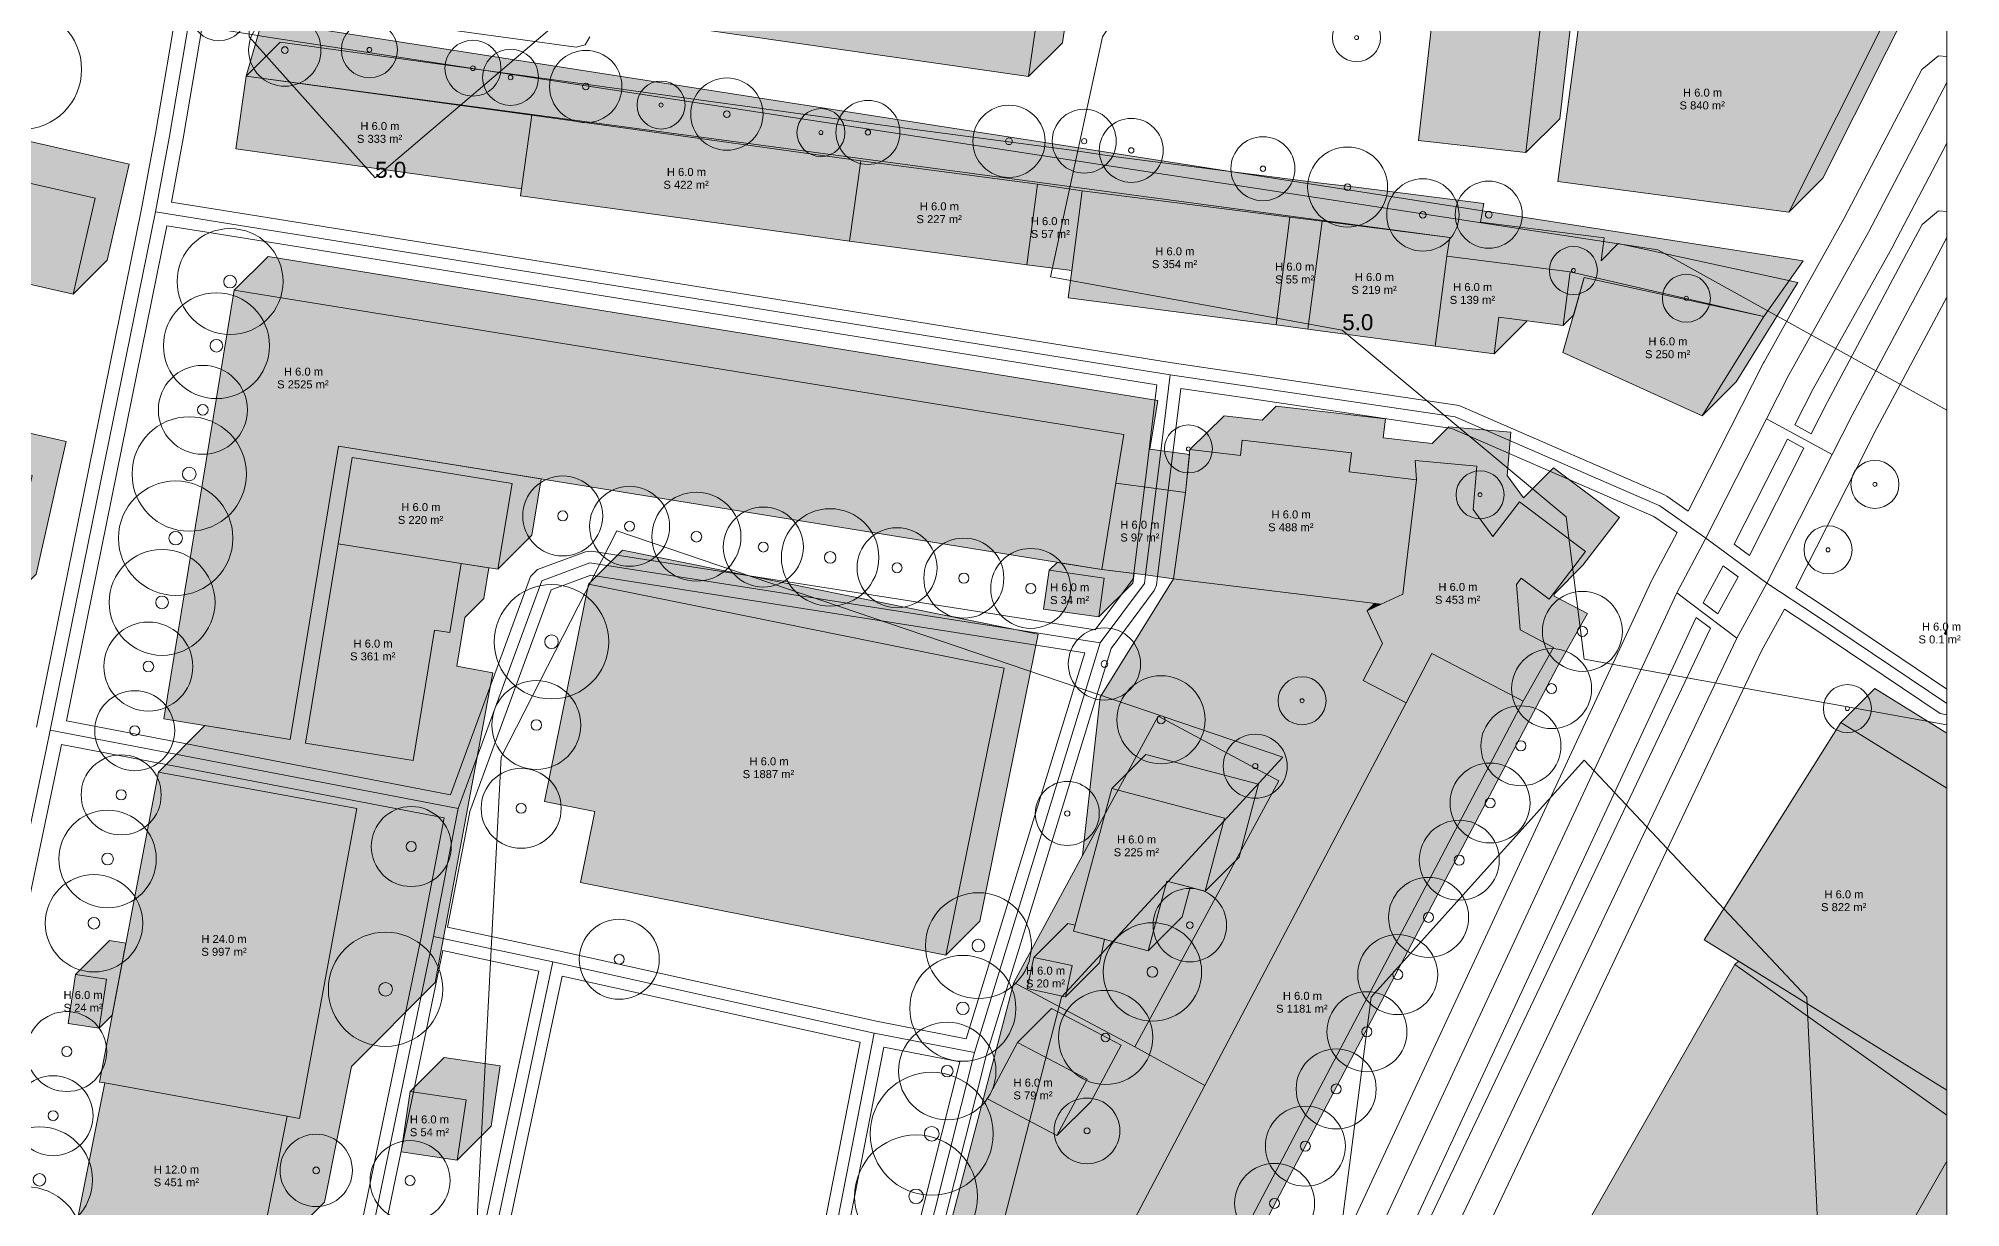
# Model space of a CAD drawing. Header units: metres. Extents: x -4 to 969, y -5 to 964.
# Drawn here: x 728.4 to 968.6, y 108.8 to 255 of the extents above; entities that cross this region are included whole.
import ezdxf

# ---------------------------------------------------------------- set-up
doc = ezdxf.new("R2010")
doc.units = ezdxf.units.M
doc.header["$MEASUREMENT"] = 0
for name, color, linetype, lineweight, true_color in [('TPX_BUILDING_AREAS_TEXT', 7, 'CONTINUOUS', 0, 0x000000), ('TPX_BUILDING_HEIGHTS_TEXT', 7, 'CONTINUOUS', 0, 0x000000), ('TPX_BUILDINGS', 7, 'CONTINUOUS', 0, 0x000000), ('TPX_BUILDINGS_HATCH', 7, 'CONTINUOUS', 0, 0xf0f0f0), ('TPX_BUILDINGS_SHADOWS_HATCH', 7, 'CONTINUOUS', 0, 0x000000), ('TPX_BUILDINGS_SHADOWS_OUTLINES', 7, 'CONTINUOUS', 0, 0x000000), ('TPX_CONTOUR_LINES_5M', 7, 'CONTINUOUS', 0, 0x969696), ('TPX_CONTOUR_LINES_5M_TEXT', 7, 'CONTINUOUS', 0, 0x000000), ('TPX_FRAME_PROJECT', 7, 'CONTINUOUS', 0, 0x000000), ('TPX_ROADS_AXES', 7, 'CONTINUOUS', 0, 0x323232), ('TPX_ROADS_CONTOURS', 7, 'CONTINUOUS', 0, 0x646464), ('TPX_VEGETATION_GREEN_SPACES', 7, 'CONTINUOUS', 0, 0x58ba48), ('TPX_VEGETATION_GREEN_SPACES_HATCH', 7, 'CONTINUOUS', 0, 0x58ba48), ('TPX_VEGETATION_TREES_INDIVIDUAL', 7, 'CONTINUOUS', 0, 0x136734), ('TPX_WATERWAYS', 7, 'CONTINUOUS', 0, 0x7aafdf)]:
    doc.layers.add(name, color=color, linetype=linetype, lineweight=lineweight, true_color=true_color)
doc.styles.add('TPX_TEXTE', font='arial.ttf')

# ---------------------------------------------------------------- blocks, each defined once
blk = doc.blocks.new('TREETR003_CR040')
at = {"layer": 'TPX_VEGETATION_TREES_INDIVIDUAL'}
for radius in [4, 0.333]:
    blk.add_circle((0, 0, 0.04), radius, dxfattribs=at)
blk = doc.blocks.new('TREETR004_CR046')
at = {"layer": 'TPX_VEGETATION_TREES_INDIVIDUAL'}
for radius in [4.59, 0.417]:
    blk.add_circle((0, 0, 0.04), radius, dxfattribs=at)
blk = doc.blocks.new('TREETR007_CR056')
at = {"layer": 'TPX_VEGETATION_TREES_INDIVIDUAL'}
for radius in [5.56, 0.662]:
    blk.add_circle((0, 0, 0.04), radius, dxfattribs=at)
blk = doc.blocks.new('TREETR003_CR030')
at = {"layer": 'TPX_VEGETATION_TREES_INDIVIDUAL'}
for radius in [3, 0.25]:
    blk.add_circle((0, 0, 0.04), radius, dxfattribs=at)
blk = doc.blocks.new('TREETR006_CR075')
at = {"layer": 'TPX_VEGETATION_TREES_INDIVIDUAL'}
for radius in [7.5, 0.625]:
    blk.add_circle((0, 0, 0.04), radius, dxfattribs=at)
blk = doc.blocks.new('TREETR007_CR061')
at = {"layer": 'TPX_VEGETATION_TREES_INDIVIDUAL'}
for radius in [6.09, 0.725]:
    blk.add_circle((0, 0, 0.04), radius, dxfattribs=at)
blk = doc.blocks.new('TREETR003_CR035')
at = {"layer": 'TPX_VEGETATION_TREES_INDIVIDUAL'}
for radius in [3.5, 0.292]:
    blk.add_circle((0, 0, 0.04), radius, dxfattribs=at)
blk = doc.blocks.new('TREETR006_CR050')
at = {"layer": 'TPX_VEGETATION_TREES_INDIVIDUAL'}
for radius in [5, 0.625]:
    blk.add_circle((0, 0, 0.04), radius, dxfattribs=at)
blk = doc.blocks.new('TREETR004_CR042')
at = {"layer": 'TPX_VEGETATION_TREES_INDIVIDUAL'}
for radius in [4.19, 0.417]:
    blk.add_circle((0, 0, 0.04), radius, dxfattribs=at)
blk = doc.blocks.new('TREETR008_CR066')
at = {"layer": 'TPX_VEGETATION_TREES_INDIVIDUAL'}
for radius in [6.62, 0.788]:
    blk.add_circle((0, 0, 0.04), radius, dxfattribs=at)
blk = doc.blocks.new('TREETR007_CR062')
at = {"layer": 'TPX_VEGETATION_TREES_INDIVIDUAL'}
for radius in [6.15, 0.667]:
    blk.add_circle((0, 0, 0.04), radius, dxfattribs=at)
blk = doc.blocks.new('TREETR004_CR041')
at = {"layer": 'TPX_VEGETATION_TREES_INDIVIDUAL'}
for radius in [4.11, 0.375]:
    blk.add_circle((0, 0, 0.04), radius, dxfattribs=at)
blk = doc.blocks.new('TREETR005_CR059')
at = {"layer": 'TPX_VEGETATION_TREES_INDIVIDUAL'}
for radius in [5.89, 0.542]:
    blk.add_circle((0, 0, 0.04), radius, dxfattribs=at)
blk = doc.blocks.new('TREETR009_CR077')
at = {"layer": 'TPX_VEGETATION_TREES_INDIVIDUAL'}
for radius in [7.68, 0.914]:
    blk.add_circle((0, 0, 0.04), radius, dxfattribs=at)
blk = doc.blocks.new('TREETR009_CR072')
at = {"layer": 'TPX_VEGETATION_TREES_INDIVIDUAL'}
for radius in [7.15, 0.851]:
    blk.add_circle((0, 0, 0.04), radius, dxfattribs=at)
blk = doc.blocks.new('TREETR005_CR055')
at = {"layer": 'TPX_VEGETATION_TREES_INDIVIDUAL'}
for radius in [5.51, 0.5]:
    blk.add_circle((0, 0, 0.04), radius, dxfattribs=at)
blk = doc.blocks.new('TREETR004_CR050')
at = {"layer": 'TPX_VEGETATION_TREES_INDIVIDUAL'}
for radius in [5, 0.417]:
    blk.add_circle((0, 0, 0.04), radius, dxfattribs=at)
blk = doc.blocks.new('TREETR004_CR045')
at = {"layer": 'TPX_VEGETATION_TREES_INDIVIDUAL'}
for radius in [4.52, 0.417]:
    blk.add_circle((0, 0, 0.04), radius, dxfattribs=at)

msp = doc.modelspace()

# ---------------------------------------------------------------- hatches: boundary and pattern name
at = {"layer": 'TPX_BUILDINGS_HATCH'}
for points in [[(806.71, 268.98), (804.96, 257.01), (852.14, 250.19), (856.75, 281.68), (810.2, 288.41), (808.89, 279.47), (813.13, 278.86), (811.58, 268.28), (806.71, 268.98)], [(900.25, 264.46), (899.62, 259.05), (902.78, 258.68), (900.88, 242.21), (914.3, 240.69), (918.54, 277.6), (906.16, 279), (904.43, 263.98), (900.25, 264.46)], [(921.64, 261.99), (918.28, 237.08), (947.15, 233.24), (959.08, 256.99), (952.34, 257.89), (947.56, 258.52), (921.64, 261.99)], [(754.37, 250.23), (753.08, 241.16), (788.8, 236.14), (790.07, 245.35), (754.37, 250.23)], [(788.8, 236.14), (788.67, 235.27), (829.79, 229.6), (831.2, 239.67), (790.07, 245.35), (788.8, 236.14)], [(718.71, 238.82), (715.99, 226.81), (732.78, 223), (735.5, 235.01), (718.71, 238.82)], [(831.2, 239.67), (829.79, 229.6), (851.94, 226.67), (853.27, 236.73), (831.2, 239.67)], [(853.27, 236.73), (851.94, 226.67), (857.56, 225.97), (858.86, 235.92), (853.27, 236.73)], [(857.56, 225.97), (857.11, 222.54), (883.08, 219.17), (884.8, 232.6), (858.86, 235.92), (857.56, 225.97)], [(884.8, 232.6), (883.08, 219.17), (887.07, 218.62), (888.83, 232.12), (884.8, 232.6)], [(888.83, 232.12), (887.07, 218.62), (902.95, 216.5), (904.41, 227.75), (904.79, 230.07), (888.83, 232.12)], [(904.41, 227.75), (902.95, 216.5), (910.35, 215.55), (910.94, 220.12), (918.96, 219.09), (919.83, 225.78), (904.41, 227.75)], [(752.89, 223.48), (744.09, 169.89), (759.89, 167.32), (765.91, 204.01), (861.3, 188.56), (863.08, 199.38), (864.08, 205.45), (752.89, 223.48)], [(921.61, 225.07), (918.94, 215.69), (936.33, 207.78), (944.05, 220.19), (921.61, 225.07)], [(871.76, 198.19), (870.25, 187.42), (896.22, 184.22), (898.93, 185.48), (899.3, 188.7), (900.62, 199.8), (892.24, 200.78), (892.52, 203.17), (878.87, 204.76), (878.64, 202.83), (872.33, 203.56), (871.76, 198.19)], [(767.61, 202.56), (765.89, 191.8), (781.25, 189.32), (785.85, 188.61), (787.62, 199.32), (767.61, 202.56)], [(896.4, 179.32), (893.98, 174.7), (899.33, 171.92), (902.54, 178.05), (913.97, 172.12), (917.77, 178.83), (913.59, 181.01), (913.12, 186.68), (913.73, 187.48), (917.2, 184.87), (921.76, 190.84), (913.52, 197.05), (910.19, 192.69), (907.7, 196.06), (908.19, 201.48), (900.45, 202.18), (900.62, 199.8), (899.3, 188.7), (898.93, 185.48), (896.22, 184.22), (894.48, 183.41), (896.4, 179.32)], [(863.08, 199.38), (861.3, 188.56), (866.79, 187.9), (870.25, 187.42), (871.76, 198.19), (868.12, 198.69), (863.08, 199.38)], [(765.89, 191.8), (761.8, 166.84), (775.23, 164.68), (777.9, 181), (779.84, 180.7), (781.25, 189.32), (765.89, 191.8)], [(854.72, 188.47), (854.04, 183.61), (860.93, 182.64), (861.61, 187.49), (854.72, 188.47)], [(797.16, 186.75), (791.67, 159.56), (797.95, 158.31), (796.16, 149.45), (841.83, 140.34), (849.1, 176.25), (797.16, 186.75)], [(966.9, 181.21), (966.59, 180.54), (966.9, 180.39), (966.9, 181.21)], [(874.19, 124.07), (859.87, 96.8), (871.28, 90.89), (913.97, 172.12), (902.54, 178.05), (899.33, 171.92), (874.19, 124.07)], [(953.67, 169.45), (936.59, 142.27), (966.9, 123.48), (966.9, 161.25), (953.67, 169.45)], [(743.41, 163.24), (736.07, 124.5), (736.7, 124.4), (759.49, 120.23), (761.04, 119.94), (768.23, 158.7), (743.41, 163.24)], [(862.55, 161.21), (857.79, 143.35), (867.11, 140.9), (869.44, 149.62), (874.22, 148.36), (876.66, 157.5), (862.55, 161.21)], [(852.83, 140.08), (852, 136.17), (856.78, 135.15), (857.61, 139.06), (852.83, 140.08)], [(733.05, 137.93), (732.15, 131.81), (736.02, 131.23), (736.93, 137.36), (733.05, 137.93)], [(940.43, 139.17), (912.09, 89.51), (942.58, 72.02), (966.9, 114.62), (966.9, 120.37), (940.43, 139.17)], [(850.78, 129.44), (847.01, 122.4), (855.7, 117.8), (859.47, 124.85), (850.78, 129.44)], [(736.7, 124.4), (732.94, 105.43), (746.94, 102.7), (749.73, 102.15), (755.69, 100.99), (759.49, 120.23), (736.7, 124.4)], [(774.87, 123.31), (773.74, 115.77), (780.75, 114.73), (781.89, 122.27), (774.87, 123.31)], [(966.9, 114.62), (942.58, 72.02), (966.9, 58.85), (966.9, 114.62)]]:
    msp.add_hatch(color=256, dxfattribs=at).paths.add_polyline_path(points)
at = {"layer": 'TPX_BUILDINGS_SHADOWS_HATCH'}
for points in [[(814.44, 292.65), (810.2, 288.41), (856.75, 281.68), (852.14, 250.19), (856.38, 254.43), (860.99, 285.93), (814.44, 292.65)], [(910.4, 283.25), (906.16, 279), (918.54, 277.6), (914.3, 240.69), (918.54, 244.93), (922.79, 281.84), (910.4, 283.25)], [(959.08, 256.99), (947.15, 233.24), (951.4, 237.48), (963.32, 261.24), (966.9, 267.31), (966.9, 270.26), (959.08, 256.99)], [(758.61, 254.48), (754.37, 250.23), (790.07, 245.35), (831.2, 239.67), (853.27, 236.73), (858.86, 235.92), (884.8, 232.6), (888.83, 232.12), (904.79, 230.07), (904.41, 227.75), (919.83, 225.78), (918.96, 219.09), (920.28, 220.41), (921.61, 225.07), (944.05, 220.19), (936.33, 207.78), (940.57, 212.02), (948.29, 224.44), (925.85, 229.32), (923.7, 227.17), (924.07, 230.02), (908.65, 231.99), (909.04, 234.31), (893.07, 236.37), (889.04, 236.84), (863.1, 240.16), (857.52, 240.98), (835.44, 243.91), (794.32, 249.59), (758.61, 254.48)], [(722.96, 243.06), (718.71, 238.82), (735.5, 235.01), (732.78, 223), (737.02, 227.25), (739.74, 239.25), (722.96, 243.06)], [(757.13, 227.72), (752.89, 223.48), (864.08, 205.45), (863.08, 199.38), (868.12, 198.69), (871.76, 198.19), (872.27, 202.95), (867.32, 203.62), (868.32, 209.69), (757.13, 227.72)], [(910.94, 220.12), (910.35, 215.55), (914.47, 219.67), (910.94, 220.12)], [(833.36, 19.06), (830.7, 14), (834.94, 18.24), (851.79, 50.24), (850.64, 50.84), (853.86, 54.07), (875.53, 95.13), (918.21, 176.36), (922.02, 183.07), (917.84, 185.25), (917.82, 185.49), (921.44, 189.11), (926, 195.08), (917.76, 201.29), (913.99, 197.53), (911.95, 200.31), (912.43, 205.72), (904.69, 206.42), (902.58, 204.31), (896.48, 205.03), (896.76, 207.42), (883.11, 209), (881.35, 207.25), (876.58, 207.8), (872.33, 203.56), (878.64, 202.83), (878.87, 204.76), (892.52, 203.17), (892.24, 200.78), (900.62, 199.8), (900.45, 202.18), (908.19, 201.48), (907.7, 196.06), (910.19, 192.69), (913.52, 197.05), (921.76, 190.84), (917.2, 184.87), (913.73, 187.48), (913.12, 186.68), (913.59, 181.01), (917.77, 178.83), (913.97, 172.12), (871.28, 90.89), (849.62, 49.82), (847.37, 50.93), (845.37, 47.13), (847.55, 46), (833.36, 19.06)], [(715.64, 201.7), (711.4, 197.45), (726.23, 194.08), (723.9, 183.75), (728.14, 188), (730.48, 198.32), (730.42, 198.33), (730.46, 198.38), (731.87, 204.57), (720.18, 207.23), (715.94, 202.98), (727.63, 200.33), (726.22, 194.13), (714.53, 196.79), (715.64, 201.7), (715.64, 201.7)], [(749.23, 169.06), (743.41, 163.24), (768.23, 158.7), (761.04, 119.94), (759.49, 120.23), (755.69, 100.99), (764.18, 109.47), (767.53, 126.44), (778.01, 136.92), (785.2, 175.67), (780.71, 176.49), (781.71, 182.56), (784.08, 184.94), (784.71, 188.79), (781.25, 189.32), (779.84, 180.7), (777.9, 181), (775.23, 164.68), (761.8, 166.84), (765.89, 191.8), (767.61, 202.56), (787.62, 199.32), (785.85, 188.61), (790.1, 192.85), (791.26, 199.9), (765.91, 204.01), (759.89, 167.32), (749.23, 169.06)], [(801.4, 190.99), (797.16, 186.75), (849.1, 176.25), (841.83, 140.34), (846.07, 144.59), (853.34, 180.49), (801.4, 190.99)], [(855.71, 189.46), (854.72, 188.47), (861.61, 187.49), (860.93, 182.64), (865.17, 186.88), (865.34, 188.07), (861.3, 188.56), (855.71, 189.46)], [(895.39, 184.32), (894.48, 183.41), (896.22, 184.22), (895.39, 184.32)], [(957.92, 173.7), (953.67, 169.45), (966.9, 161.25), (966.9, 168.13), (957.92, 173.7)], [(866.8, 165.46), (862.55, 161.21), (876.66, 157.5), (874.22, 148.36), (878.46, 152.61), (880.9, 161.75), (866.8, 165.46)], [(868.45, 145.91), (867.11, 140.9), (871.35, 145.14), (872.35, 148.86), (869.44, 149.62), (868.45, 145.91)], [(857.08, 144.32), (852.83, 140.08), (857.61, 139.06), (856.78, 135.15), (861.02, 139.4), (861.65, 142.34), (857.79, 143.35), (857.99, 144.12), (857.08, 144.32)], [(737.29, 142.18), (733.05, 137.93), (736.93, 137.36), (736.02, 131.23), (737.65, 132.86), (739.36, 141.87), (737.29, 142.18)], [(940.87, 139.61), (940.43, 139.17), (966.9, 120.37), (966.9, 123.48), (940.87, 139.61)], [(855.03, 133.69), (850.78, 129.44), (859.47, 124.85), (855.7, 117.8), (859.94, 122.04), (863.71, 129.09), (855.03, 133.69)], [(779.11, 127.56), (774.87, 123.31), (781.89, 122.27), (780.75, 114.73), (784.99, 118.97), (786.13, 126.51), (779.11, 127.56)]]:
    msp.add_hatch(color=256, dxfattribs=at).paths.add_polyline_path(points)
at = {"layer": 'TPX_VEGETATION_GREEN_SPACES_HATCH'}
for points in [[(756.41, 257.34), (754.37, 250.23), (904.79, 230.07), (904.41, 227.75), (919.83, 225.78), (944.05, 220.19), (948.96, 227.16), (763.87, 256.05), (758.39, 257.02), (756.41, 257.34)], [(861.1, 172.62), (858.9, 152.81), (868.34, 170.24), (883.45, 162.17), (865.42, 128.89), (874.19, 124.07), (899.33, 171.92), (893.98, 174.7), (896.4, 179.32), (894.48, 183.41), (896.22, 184.22), (870.25, 187.42), (861.1, 172.62)], [(858.9, 152.81), (850.31, 136.96), (865.42, 128.89), (883.45, 162.17), (868.34, 170.24), (858.9, 152.81)], [(850.31, 136.96), (840.78, 100.54), (853.91, 93.14), (856.76, 98.63), (859.87, 96.8), (874.19, 124.07), (865.42, 128.89), (850.31, 136.96)]]:
    msp.add_hatch(color=256, dxfattribs=at).paths.add_polyline_path(points)

# ---------------------------------------------------------------- linework, layer by layer
at = {"layer": 'TPX_BUILDINGS', "elevation": 0.04}
for points in [[(806.71, 268.98), (804.96, 257.01), (852.14, 250.19), (856.75, 281.68), (810.2, 288.41), (808.89, 279.47), (813.13, 278.86), (811.58, 268.28)], [(900.25, 264.46), (899.62, 259.05), (902.78, 258.68), (900.88, 242.21), (914.3, 240.69), (918.54, 277.6), (906.16, 279), (904.43, 263.98)], [(921.64, 261.99), (918.28, 237.08), (947.15, 233.24), (959.08, 256.99), (952.34, 257.89), (947.56, 258.52)], [(754.37, 250.23), (753.08, 241.16), (788.8, 236.14), (790.07, 245.35)], [(788.8, 236.14), (788.67, 235.27), (829.79, 229.6), (831.2, 239.67), (790.07, 245.35)], [(718.71, 238.82), (715.99, 226.81), (732.78, 223), (735.5, 235.01)], [(831.2, 239.67), (829.79, 229.6), (851.94, 226.67), (853.27, 236.73)], [(853.27, 236.73), (851.94, 226.67), (857.56, 225.97), (858.86, 235.92)], [(857.56, 225.97), (857.11, 222.54), (883.08, 219.17), (884.8, 232.6), (858.86, 235.92)], [(884.8, 232.6), (883.08, 219.17), (887.07, 218.62), (888.83, 232.12)], [(888.83, 232.12), (887.07, 218.62), (902.95, 216.5), (904.41, 227.75), (904.79, 230.07)], [(904.41, 227.75), (902.95, 216.5), (910.35, 215.55), (910.94, 220.12), (918.96, 219.09), (919.83, 225.78)], [(752.89, 223.48), (744.09, 169.89), (759.89, 167.32), (765.91, 204.01), (861.3, 188.56), (863.08, 199.38), (864.08, 205.45)], [(921.61, 225.07), (918.94, 215.69), (936.33, 207.78), (944.05, 220.19)], [(871.76, 198.19), (870.25, 187.42), (896.22, 184.22), (898.93, 185.48), (899.3, 188.7), (900.62, 199.8), (892.24, 200.78), (892.52, 203.17), (878.87, 204.76), (878.64, 202.83), (872.33, 203.56)], [(767.61, 202.56), (765.89, 191.8), (781.25, 189.32), (785.85, 188.61), (787.62, 199.32)], [(896.4, 179.32), (893.98, 174.7), (899.33, 171.92), (902.54, 178.05), (913.97, 172.12), (917.77, 178.83), (913.59, 181.01), (913.12, 186.68), (913.73, 187.48), (917.2, 184.87), (921.76, 190.84), (913.52, 197.05), (910.19, 192.69), (907.7, 196.06), (908.19, 201.48), (900.45, 202.18), (900.62, 199.8), (899.3, 188.7), (898.93, 185.48), (896.22, 184.22), (894.48, 183.41)], [(863.08, 199.38), (861.3, 188.56), (866.79, 187.9), (870.25, 187.42), (871.76, 198.19), (868.12, 198.69)], [(765.89, 191.8), (761.8, 166.84), (775.23, 164.68), (777.9, 181), (779.84, 180.7), (781.25, 189.32)], [(854.72, 188.47), (854.04, 183.61), (860.93, 182.64), (861.61, 187.49)], [(797.16, 186.75), (791.67, 159.56), (797.95, 158.31), (796.16, 149.45), (841.83, 140.34), (849.1, 176.25)], [(966.9, 181.21), (966.59, 180.54), (966.9, 180.39)], [(874.19, 124.07), (859.87, 96.8), (871.28, 90.89), (913.97, 172.12), (902.54, 178.05), (899.33, 171.92)], [(953.67, 169.45), (936.59, 142.27), (966.9, 123.48), (966.9, 161.25)], [(743.41, 163.24), (736.07, 124.5), (736.7, 124.4), (759.49, 120.23), (761.04, 119.94), (768.23, 158.7)], [(862.55, 161.21), (857.79, 143.35), (867.11, 140.9), (869.44, 149.62), (874.22, 148.36), (876.66, 157.5)], [(852.83, 140.08), (852, 136.17), (856.78, 135.15), (857.61, 139.06)], [(733.05, 137.93), (732.15, 131.81), (736.02, 131.23), (736.93, 137.36)], [(940.43, 139.17), (912.09, 89.51), (942.58, 72.02), (966.9, 114.62), (966.9, 120.37)], [(850.78, 129.44), (847.01, 122.4), (855.7, 117.8), (859.47, 124.85)], [(736.7, 124.4), (732.94, 105.43), (746.94, 102.7), (749.73, 102.15), (755.69, 100.99), (759.49, 120.23)], [(774.87, 123.31), (773.74, 115.77), (780.75, 114.73), (781.89, 122.27)], [(966.9, 114.62), (942.58, 72.02), (966.9, 58.85)]]:
    msp.add_lwpolyline(points, close=True, dxfattribs=at)
at = {"layer": 'TPX_BUILDINGS_SHADOWS_OUTLINES', "elevation": 0.04}
for points in [[(814.44, 292.65), (810.2, 288.41), (856.75, 281.68), (852.14, 250.19), (856.38, 254.43), (860.99, 285.93)], [(910.4, 283.25), (906.16, 279), (918.54, 277.6), (914.3, 240.69), (918.54, 244.93), (922.79, 281.84)], [(959.08, 256.99), (947.15, 233.24), (951.4, 237.48), (963.32, 261.24), (966.9, 267.31), (966.9, 270.26)], [(758.61, 254.48), (754.37, 250.23), (790.07, 245.35), (831.2, 239.67), (853.27, 236.73), (858.86, 235.92), (884.8, 232.6), (888.83, 232.12), (904.79, 230.07), (904.41, 227.75), (919.83, 225.78), (918.96, 219.09), (920.28, 220.41), (921.61, 225.07), (944.05, 220.19), (936.33, 207.78), (940.57, 212.02), (948.29, 224.44), (925.85, 229.32), (923.7, 227.17), (924.07, 230.02), (908.65, 231.99), (909.04, 234.31), (893.07, 236.37), (889.04, 236.84), (863.1, 240.16), (857.52, 240.98), (835.44, 243.91), (794.32, 249.59)], [(722.96, 243.06), (718.71, 238.82), (735.5, 235.01), (732.78, 223), (737.02, 227.25), (739.74, 239.25)], [(757.13, 227.72), (752.89, 223.48), (864.08, 205.45), (863.08, 199.38), (868.12, 198.69), (871.76, 198.19), (872.27, 202.95), (867.32, 203.62), (868.32, 209.69)], [(910.94, 220.12), (910.35, 215.55), (914.47, 219.67)], [(715.64, 201.7), (711.4, 197.45), (726.23, 194.08), (723.9, 183.75), (728.14, 188), (730.48, 198.32), (730.42, 198.33), (730.46, 198.38), (731.87, 204.57), (720.18, 207.23), (715.94, 202.98), (727.63, 200.33), (726.22, 194.13), (714.53, 196.79), (715.64, 201.7)], [(749.23, 169.06), (743.41, 163.24), (768.23, 158.7), (761.04, 119.94), (759.49, 120.23), (755.69, 100.99), (764.18, 109.47), (767.53, 126.44), (778.01, 136.92), (785.2, 175.67), (780.71, 176.49), (781.71, 182.56), (784.08, 184.94), (784.71, 188.79), (781.25, 189.32), (779.84, 180.7), (777.9, 181), (775.23, 164.68), (761.8, 166.84), (765.89, 191.8), (767.61, 202.56), (787.62, 199.32), (785.85, 188.61), (790.1, 192.85), (791.26, 199.9), (765.91, 204.01), (759.89, 167.32)], [(801.4, 190.99), (797.16, 186.75), (849.1, 176.25), (841.83, 140.34), (846.07, 144.59), (853.34, 180.49)], [(855.71, 189.46), (854.72, 188.47), (861.61, 187.49), (860.93, 182.64), (865.17, 186.88), (865.34, 188.07), (861.3, 188.56)], [(895.39, 184.32), (894.48, 183.41), (896.22, 184.22)], [(957.92, 173.7), (953.67, 169.45), (966.9, 161.25), (966.9, 168.13)], [(866.8, 165.46), (862.55, 161.21), (876.66, 157.5), (874.22, 148.36), (878.46, 152.61), (880.9, 161.75)], [(868.45, 145.91), (867.11, 140.9), (871.35, 145.14), (872.35, 148.86), (869.44, 149.62)], [(857.08, 144.32), (852.83, 140.08), (857.61, 139.06), (856.78, 135.15), (861.02, 139.4), (861.65, 142.34), (857.79, 143.35), (857.99, 144.12)], [(737.29, 142.18), (733.05, 137.93), (736.93, 137.36), (736.02, 131.23), (737.65, 132.86), (739.36, 141.87)], [(940.87, 139.61), (940.43, 139.17), (966.9, 120.37), (966.9, 123.48)], [(855.03, 133.69), (850.78, 129.44), (859.47, 124.85), (855.7, 117.8), (859.94, 122.04), (863.71, 129.09)], [(779.11, 127.56), (774.87, 123.31), (781.89, 122.27), (780.75, 114.73), (784.99, 118.97), (786.13, 126.51)]]:
    msp.add_lwpolyline(points, close=True, dxfattribs=at)
msp.add_lwpolyline([(875.53, 95.13), (918.21, 176.36), (922.02, 183.07), (917.84, 185.25), (917.82, 185.49), (921.44, 189.11), (926, 195.08), (917.76, 201.29), (913.99, 197.53), (911.95, 200.31), (912.43, 205.72), (904.69, 206.42), (902.58, 204.31), (896.48, 205.03), (896.76, 207.42), (883.11, 209), (881.35, 207.25), (876.58, 207.8), (872.33, 203.56), (878.64, 202.83), (878.87, 204.76), (892.52, 203.17), (892.24, 200.78), (900.62, 199.8), (900.45, 202.18), (908.19, 201.48), (907.7, 196.06), (910.19, 192.69), (913.52, 197.05), (921.76, 190.84), (917.2, 184.87), (913.73, 187.48), (913.12, 186.68), (913.59, 181.01), (917.77, 178.83), (913.97, 172.12), (871.28, 90.89)], dxfattribs=at)
at = {"layer": 'TPX_CONTOUR_LINES_5M', "elevation": 0.05}
for points in [[(770.5, 328.37), (754.87, 285.2), (754.76, 255.18), (770.5, 237.54), (826.45, 285.2), (800.72, 325.05), (770.5, 328.37)], [(966.9, 299.15), (891.36, 300.53), (861.4, 255.18), (854.88, 225.16), (891.36, 218.49), (919.35, 195.14), (921.58, 177.36), (966.9, 169.15)], [(966.9, 85.16), (951.8, 85.16), (949.4, 135.09), (921.58, 164.74), (894.96, 135.09), (891.09, 105.07), (866.65, 75.05), (854.82, 75.05), (848.52, 105.07), (856.27, 135.09), (883.95, 165.12), (800.72, 193.41), (786.23, 165.12), (783.11, 105.07), (837, 45.03), (834.78, 0)]]:
    msp.add_lwpolyline(points, dxfattribs=at)
at = {"layer": 'TPX_FRAME_PROJECT', "elevation": 0}
msp.add_lwpolyline([(0, 0), (966.9, 0), (966.9, 960.67), (0, 960.67)], close=True, dxfattribs=at)
at = {"layer": 'TPX_ROADS_AXES', "elevation": 0.03}
for points in [[(743.03, 233.3), (744.78, 242.75), (747.66, 259.72), (757.05, 309.9), (758.79, 320.29)], [(966.9, 249.44), (957.14, 230.76), (947.12, 212.82), (944.38, 207.42), (936.8, 192.48)], [(718.21, 112.85), (729.43, 166.23), (729.9, 168.5), (743.03, 233.3)], [(936.8, 192.48), (931.04, 196.53), (905.46, 207.64), (880.03, 211.41), (869.86, 212.91), (752.35, 231.8), (743.03, 233.3)], [(944.42, 186.88), (952.57, 202.95), (955.08, 207.87), (964.98, 226.45), (966.9, 230.07)], [(861.12, 179.39), (866.65, 186.82), (866.79, 187.9), (868.12, 198.69), (868.37, 200.62), (869.86, 212.91)], [(944.38, 207.42), (952.57, 202.95)], [(936.8, 192.48), (933.17, 185.67), (880.86, 73.34)], [(944.42, 186.88), (936.8, 192.48)], [(780.88, 158.7), (791.32, 187.17), (797.32, 189.39), (861.12, 179.39)], [(896.76, 87.58), (940.65, 179.98), (944.42, 186.88)], [(933.17, 185.67), (940.65, 179.98)], [(966.9, 171.81), (950.63, 182.78), (944.42, 186.88)], [(767.61, 87.73), (773.41, 81.11), (779.99, 79.53), (821.35, 71.73), (829.27, 74.47), (833.68, 81.66), (845.41, 128.18), (861.12, 179.39)], [(729.9, 168.5), (746.43, 165.33), (780.88, 158.7)], [(780.88, 158.7), (780.39, 156.16), (777.8, 142.71), (767.89, 94.93), (767.79, 92.51), (767.61, 87.73)], [(845.41, 128.18), (832.86, 130.62), (792.72, 139.51), (777.8, 142.71)], [(792.72, 139.51), (788.18, 118.11), (779.99, 79.53)], [(832.86, 130.62), (821.35, 71.73)]]:
    msp.add_lwpolyline(points, dxfattribs=at)
at = {"layer": 'TPX_ROADS_CONTOURS', "elevation": 0.03}
for points in [[(745.94, 260.02), (743.05, 243.06), (741.31, 233.64), (728.18, 168.85)], [(900.61, 87.5), (943.76, 178.39), (946.63, 183.62), (949.79, 181.53), (966.06, 170.56), (966.9, 170.39), (966.9, 173.62), (951.46, 184.03), (948.04, 186.28), (955.69, 201.36), (958.18, 206.26), (966.9, 222.62), (966.9, 233.31), (965.88, 233.41), (963.81, 231.71), (961.89, 228.09), (951.99, 209.52), (951.96, 209.46), (949.95, 205.52), (947.91, 206.64), (950.21, 211.17), (960.19, 229.05), (960.24, 229.14), (966.9, 241.89), (966.9, 252.69), (965.86, 252.78), (963.8, 251.06), (954.06, 232.42), (944.07, 214.52), (944, 214.4), (941.26, 209.01), (934.59, 195.87), (931.9, 197.75), (931.64, 197.9), (906.06, 209.02), (905.68, 209.13), (880.25, 212.89), (870.09, 214.39), (752.59, 233.29), (745.03, 234.5), (746.5, 242.46), (749.39, 259.42)], [(773.73, 256.86), (795.62, 253.86), (796.74, 254.16), (797.31, 255.15)], [(835.14, 81.29), (846.86, 127.77), (862.48, 178.7), (867.86, 185.93), (868.14, 186.63), (868.28, 187.71), (869.61, 198.51), (869.86, 200.44), (871.17, 211.2), (879.81, 209.93), (905.04, 206.19), (930.3, 195.21), (933.2, 193.18), (930.08, 187.32), (930, 187.15), (877.71, 74.87)], [(884.03, 71.87), (935.59, 182.57), (937.36, 181.22), (893.6, 89.08)], [(719.92, 112.49), (731.14, 165.87), (731.31, 166.7), (746.15, 163.86), (779.12, 157.51), (778.92, 156.44), (776.33, 143), (766.42, 95.23)]]:
    msp.add_lwpolyline(points, dxfattribs=at)
for points in [[(731.91, 169.64), (744.46, 231.55), (752.11, 230.32), (868.2, 211.66), (866.88, 200.8), (866.63, 198.88), (865.3, 188.08), (865.22, 187.4), (860.46, 181.01), (797.55, 190.87), (796.8, 190.8), (790.8, 188.58), (789.91, 187.69), (779.91, 160.42), (746.71, 166.8)], [(940.34, 191.74), (947, 204.85), (949.05, 203.73), (942.25, 190.34)], [(779.55, 143.86), (781.87, 155.88), (782.33, 158.3), (792.49, 186.01), (797.47, 187.85), (859.18, 178.17), (844.37, 129.91), (833.17, 132.09), (793.04, 140.97)], [(936.47, 184.42), (938.94, 189.05), (940.85, 187.64), (938.31, 183.01)], [(769.13, 88.27), (769.29, 92.45), (769.38, 94.75), (778.96, 140.92), (790.94, 138.35), (786.71, 118.42), (778.84, 81.35), (774.22, 82.46)], [(781.77, 80.72), (789.64, 117.8), (793.87, 137.72), (831.11, 129.47), (820.16, 73.48)], [(823.32, 74), (834.05, 128.86), (843.57, 127.01), (832.28, 82.25), (828.27, 75.71)]]:
    msp.add_lwpolyline(points, close=True, dxfattribs=at)
at = {"layer": 'TPX_VEGETATION_GREEN_SPACES', "elevation": 0}
for points in [[(756.41, 257.34), (754.37, 250.23), (904.79, 230.07), (904.41, 227.75), (919.83, 225.78), (944.05, 220.19), (948.96, 227.16), (763.87, 256.05), (758.39, 257.02)], [(861.1, 172.62), (858.9, 152.81), (868.34, 170.24), (883.45, 162.17), (865.42, 128.89), (874.19, 124.07), (899.33, 171.92), (893.98, 174.7), (896.4, 179.32), (894.48, 183.41), (896.22, 184.22), (870.25, 187.42)], [(858.9, 152.81), (850.31, 136.96), (865.42, 128.89), (883.45, 162.17), (868.34, 170.24)], [(850.31, 136.96), (840.78, 100.54), (853.91, 93.14), (856.76, 98.63), (859.87, 96.8), (874.19, 124.07), (865.42, 128.89)]]:
    msp.add_lwpolyline(points, close=True, dxfattribs=at)
at = {"layer": 'TPX_WATERWAYS', "elevation": 0.01}
msp.add_lwpolyline([(338.25, 207.34), (360.97, 210.46), (368.52, 217.76), (482.92, 231.5), (491.68, 236.64), (500.67, 238.29), (507.48, 239.26), (516.76, 240.35), (555.94, 244.3), (598.13, 244.61), (624.84, 247.26), (656.5, 249.98), (673.56, 252.69), (718.27, 261.69), (736.5, 258.45), (757.39, 255.08), (930.78, 228.54), (966.9, 208.51)], dxfattribs=at)

# ---------------------------------------------------------------- block references
at = {"layer": 'TPX_VEGETATION_TREES_INDIVIDUAL'}
for name, p in [('TREETR003_CR035', (750.97, 258.16, 0.04)), ('TREETR006_CR075', (726.32, 251.09, 0.04)), ('TREETR004_CR045', (759.21, 253.51, 0.04)), ('TREETR003_CR035', (769.78, 253.54, 0.04)), ('TREETR003_CR030', (893.14, 255.06, 0.04)), ('TREETR003_CR035', (782.72, 251.24, 0.04)), ('TREETR003_CR035', (787.42, 250.09, 0.04)), ('TREETR004_CR045', (796.82, 248.95, 0.04)), ('TREETR004_CR045', (814.45, 245.5, 0.04)), ('TREETR003_CR030', (806.23, 246.64, 0.04)), ('TREETR003_CR030', (826.21, 243.2, 0.04)), ('TREETR003_CR040', (832.08, 243.21, 0.04)), ('TREETR004_CR045', (849.71, 242.1, 0.04)), ('TREETR003_CR040', (859.11, 242.12, 0.04)), ('TREETR003_CR040', (864.99, 240.97, 0.04)), ('TREETR003_CR040', (881.44, 238.68, 0.04)), ('TREETR004_CR050', (892.02, 236.38, 0.04)), ('TREETR004_CR045', (901.43, 232.9, 0.04)), ('TREETR004_CR042', (909.66, 232.93, 0.04)), ('TREETR008_CR066', (752.37, 224.57, 0.04)), ('TREETR003_CR030', (920.25, 225.95, 0.04)), ('TREETR003_CR030', (934.36, 222.49, 0.04)), ('TREETR008_CR066', (750.67, 216.55, 0.04)), ('TREETR007_CR056', (748.97, 208.53, 0.04)), ('TREETR009_CR072', (747.27, 200.51, 0.04)), ('TREETR003_CR030', (872.14, 203.64, 0.04)), ('TREETR003_CR030', (957.92, 199.21, 0.04)), ('TREETR009_CR072', (745.57, 192.49, 0.04)), ('TREETR006_CR050', (793.94, 195.27, 0.04)), ('TREETR003_CR030', (908.58, 197.91, 0.04)), ('TREETR006_CR050', (802.29, 193.97, 0.04)), ('TREETR007_CR056', (810.65, 192.67, 0.04)), ('TREETR006_CR050', (819.01, 191.38, 0.04)), ('TREETR007_CR061', (827.36, 190.08, 0.04)), ('TREETR006_CR050', (835.72, 188.79, 0.04)), ('TREETR006_CR050', (844.07, 187.49, 0.04)), ('TREETR003_CR030', (952.07, 191.03, 0.04)), ('TREETR008_CR066', (743.87, 184.46, 0.04)), ('TREETR006_CR050', (852.43, 186.2, 0.04)), ('TREETR009_CR072', (792.54, 179.54, 0.04)), ('TREETR006_CR050', (921.37, 180.83, 0.04)), ('TREETR007_CR056', (742.16, 176.44, 0.04)), ('TREETR004_CR045', (861.64, 176.76, 0.04)), ('TREETR006_CR050', (917.52, 173.68, 0.04)), ('TREETR006_CR050', (740.46, 168.42, 0.04)), ('TREETR007_CR056', (790.64, 169.13, 0.04)), ('TREETR005_CR055', (868.71, 169.78, 0.04)), ('TREETR003_CR030', (886.33, 172.16, 0.04)), ('TREETR003_CR030', (954.48, 171.19, 0.04)), ('TREETR006_CR050', (913.68, 166.53, 0.04)), ('TREETR003_CR040', (880.48, 163.98, 0.04)), ('TREETR006_CR050', (738.76, 160.4, 0.04)), ('TREETR006_CR050', (788.75, 158.72, 0.04)), ('TREETR006_CR050', (909.83, 159.38, 0.04)), ('TREETR003_CR040', (857, 158.07, 0.04)), ('TREETR006_CR050', (775.01, 153.94, 0.04)), ('TREETR007_CR061', (737.06, 152.38, 0.04)), ('TREETR006_CR050', (905.98, 152.23, 0.04)), ('TREETR007_CR061', (735.36, 144.35, 0.04)), ('TREETR006_CR050', (902.14, 145.08, 0.04)), ('TREETR008_CR066', (845.89, 141.55, 0.04)), ('TREETR004_CR046', (872.31, 144.11, 0.04)), ('TREETR006_CR050', (801, 139.84, 0.04)), ('TREETR007_CR062', (867.63, 138.26, 0.04)), ('TREETR009_CR072', (771.8, 136.09, 0.04)), ('TREETR006_CR050', (898.29, 137.93, 0.04)), ('TREETR008_CR066', (843.94, 133.71, 0.04)), ('TREETR005_CR059', (861.78, 130.07, 0.04)), ('TREETR006_CR050', (894.44, 130.78, 0.04)), ('TREETR006_CR050', (731.96, 128.31, 0.04)), ('TREETR007_CR061', (841.99, 125.87, 0.04)), ('TREETR006_CR050', (890.6, 123.63, 0.04)), ('TREETR006_CR050', (730.25, 120.29, 0.04)), ('TREETR009_CR077', (840.05, 118.03, 0.04)), ('TREETR004_CR041', (859.46, 118.39, 0.04)), ('TREETR006_CR050', (886.75, 116.48, 0.04)), ('TREETR008_CR066', (728.55, 112.27, 0.04)), ('TREETR004_CR045', (763.13, 113.45, 0.04)), ('TREETR009_CR077', (838.1, 110.2, 0.04)), ('TREETR006_CR050', (774.86, 112.18, 0.04)), ('TREETR006_CR050', (882.9, 109.33, 0.04)), ('TREETR009_CR072', (726.85, 104.25, 0.04))]:
    msp.add_blockref(name, p, dxfattribs=at)

# ---------------------------------------------------------------- texts
at = {"layer": 'TPX_BUILDING_AREAS_TEXT', "style": 'TPX_TEXTE'}
for s, p in [('S 840 m²', (933.51, 246.09, 0.05)), ('S 333 m²', (768.22, 241.91, 0.05)), ('S 422 m²', (806.53, 236.17, 0.05)), ('S 227 m²', (838.15, 231.87, 0.05)), ('S 57 m²', (852.43, 230.02, 0.05)), ('S 354 m²', (867.57, 226.25, 0.05)), ('S 55 m²', (882.97, 224.33, 0.05)), ('S 219 m²', (892.5, 223.03, 0.05)), ('S 139 m²', (904.79, 221.78, 0.05)), ('S 250 m²', (929.19, 214.99, 0.05)), ('S 2525 m²', (758.25, 211.21, 0.05)), ('S 220 m²', (773.34, 194.27, 0.05)), ('S 97 m²', (863.62, 192.07, 0.05)), ('S 488 m²', (882.1, 193.35, 0.05)), ('S 34 m²', (854.85, 184.25, 0.05)), ('S 453 m²', (902.95, 184.29, 0.05)), ('S 0.1 m²', (963.37, 179.33, 0.05)), ('S 361 m²', (767.37, 177.21, 0.05)), ('S 1887 m²', (816.43, 162.49, 0.05)), ('S 225 m²', (862.79, 152.72, 0.05)), ('S 822 m²', (951.19, 145.86, 0.05)), ('S 997 m²', (748.78, 140.28, 0.05)), ('S 20 m²', (851.83, 136.32, 0.05)), ('S 24 m²', (731.56, 133.28, 0.05)), ('S 1181 m²', (883.09, 133.17, 0.05)), ('S 79 m²', (850.27, 122.32, 0.05)), ('S 54 m²', (774.84, 117.72, 0.05)), ('S 451 m²', (742.83, 111.46, 0.05))]:
    msp.add_text(s, height=1, dxfattribs=at).set_placement(p)
at = {"layer": 'TPX_BUILDING_HEIGHTS_TEXT', "style": 'TPX_TEXTE'}
for s, p in [('H 6.0 m', (933.94, 247.69, 0.05)), ('H 6.0 m', (768.65, 243.51, 0.05)), ('H 6.0 m', (806.96, 237.77, 0.05)), ('H 6.0 m', (838.57, 233.47, 0.05)), ('H 6.0 m', (852.43, 231.62, 0.05)), ('H 6.0 m', (867.99, 227.85, 0.05)), ('H 6.0 m', (882.97, 225.93, 0.05)), ('H 6.0 m', (892.93, 224.63, 0.05)), ('H 6.0 m', (905.21, 223.38, 0.05)), ('H 6.0 m', (929.61, 216.59, 0.05)), ('H 6.0 m', (759.1, 212.81, 0.05)), ('H 6.0 m', (773.77, 195.87, 0.05)), ('H 6.0 m', (863.62, 193.67, 0.05)), ('H 6.0 m', (882.52, 194.95, 0.05)), ('H 6.0 m', (854.85, 185.85, 0.05)), ('H 6.0 m', (903.37, 185.89, 0.05)), ('H 6.0 m', (963.8, 180.93, 0.05)), ('H 6.0 m', (767.79, 178.81, 0.05)), ('H 6.0 m', (817.28, 164.09, 0.05)), ('H 6.0 m', (863.21, 154.32, 0.05)), ('H 6.0 m', (951.61, 147.46, 0.05)), ('H 24.0 m', (748.78, 141.88, 0.05)), ('H 6.0 m', (851.83, 137.92, 0.05)), ('H 6.0 m', (731.56, 134.88, 0.05)), ('H 6.0 m', (883.94, 134.77, 0.05)), ('H 6.0 m', (850.27, 123.92, 0.05)), ('H 6.0 m', (774.84, 119.32, 0.05)), ('H 12.0 m', (742.83, 113.06, 0.05))]:
    msp.add_text(s, height=1, dxfattribs=at).set_placement(p)
at = {"layer": 'TPX_CONTOUR_LINES_5M_TEXT', "style": 'TPX_TEXTE'}
for p in [(770.5, 237.54, 0.05), (891.36, 218.49, 0.05)]:
    msp.add_text('5.0', height=2, dxfattribs=at).set_placement(p)

doc.saveas('drawing.dxf')
